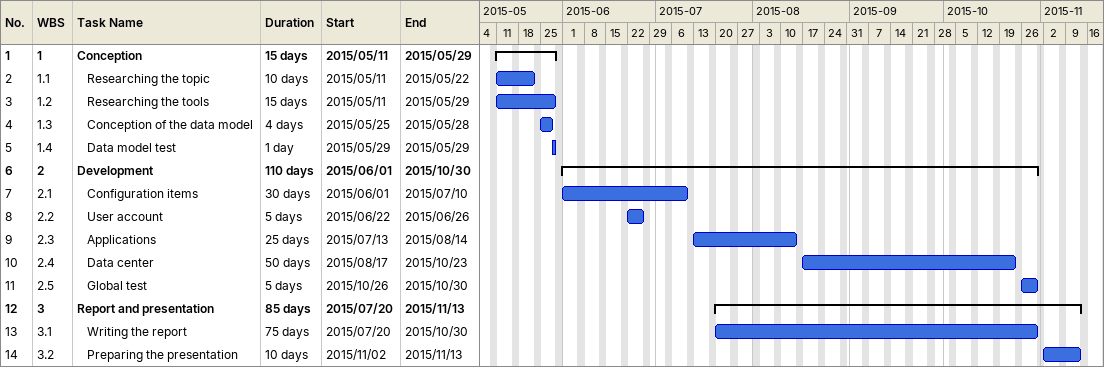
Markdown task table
| ID | WBS | Task | Duration | Start | Finish |
|---|---|---|---|---|---|
| 1 | 1 | **Conception** | 15d | 2015-05-11 | 2015-05-29 |
| 2 | 1.1 | Researching the topic | 10d | 2015-05-11 | 2015-05-22 |
| 3 | 1.2 | Researching the tools | 15d | 2015-05-11 | 2015-05-29 |
| 4 | 1.3 | Conception of the data model | 4d | 2015-05-25 | 2015-05-28 |
| 5 | 1.4 | Data model test | 1d | 2015-05-29 | 2015-05-29 |
| 6 | 2 | **Development** | 110d | 2015-06-01 | 2015-10-30 |
| 7 | 2.1 | Configuration items | 30d | 2015-06-01 | 2015-07-10 |
| 8 | 2.2 | User account | 5d | 2015-06-22 | 2015-06-26 |
| 9 | 2.3 | Applications | 25d | 2015-07-13 | 2015-08-14 |
| 10 | 2.4 | Data center | 50d | 2015-08-17 | 2015-10-23 |
| 11 | 2.5 | Global test | 5d | 2015-10-26 | 2015-10-30 |
| 12 | 3 | **Report and presentation** | 85d | 2015-07-20 | 2015-11-13 |
| 13 | 3.1 | Writing the report | 75d | 2015-07-20 | 2015-10-30 |
| 14 | 3.2 | Preparing the presentation | 10d | 2015-11-02 | 2015-11-13 |
